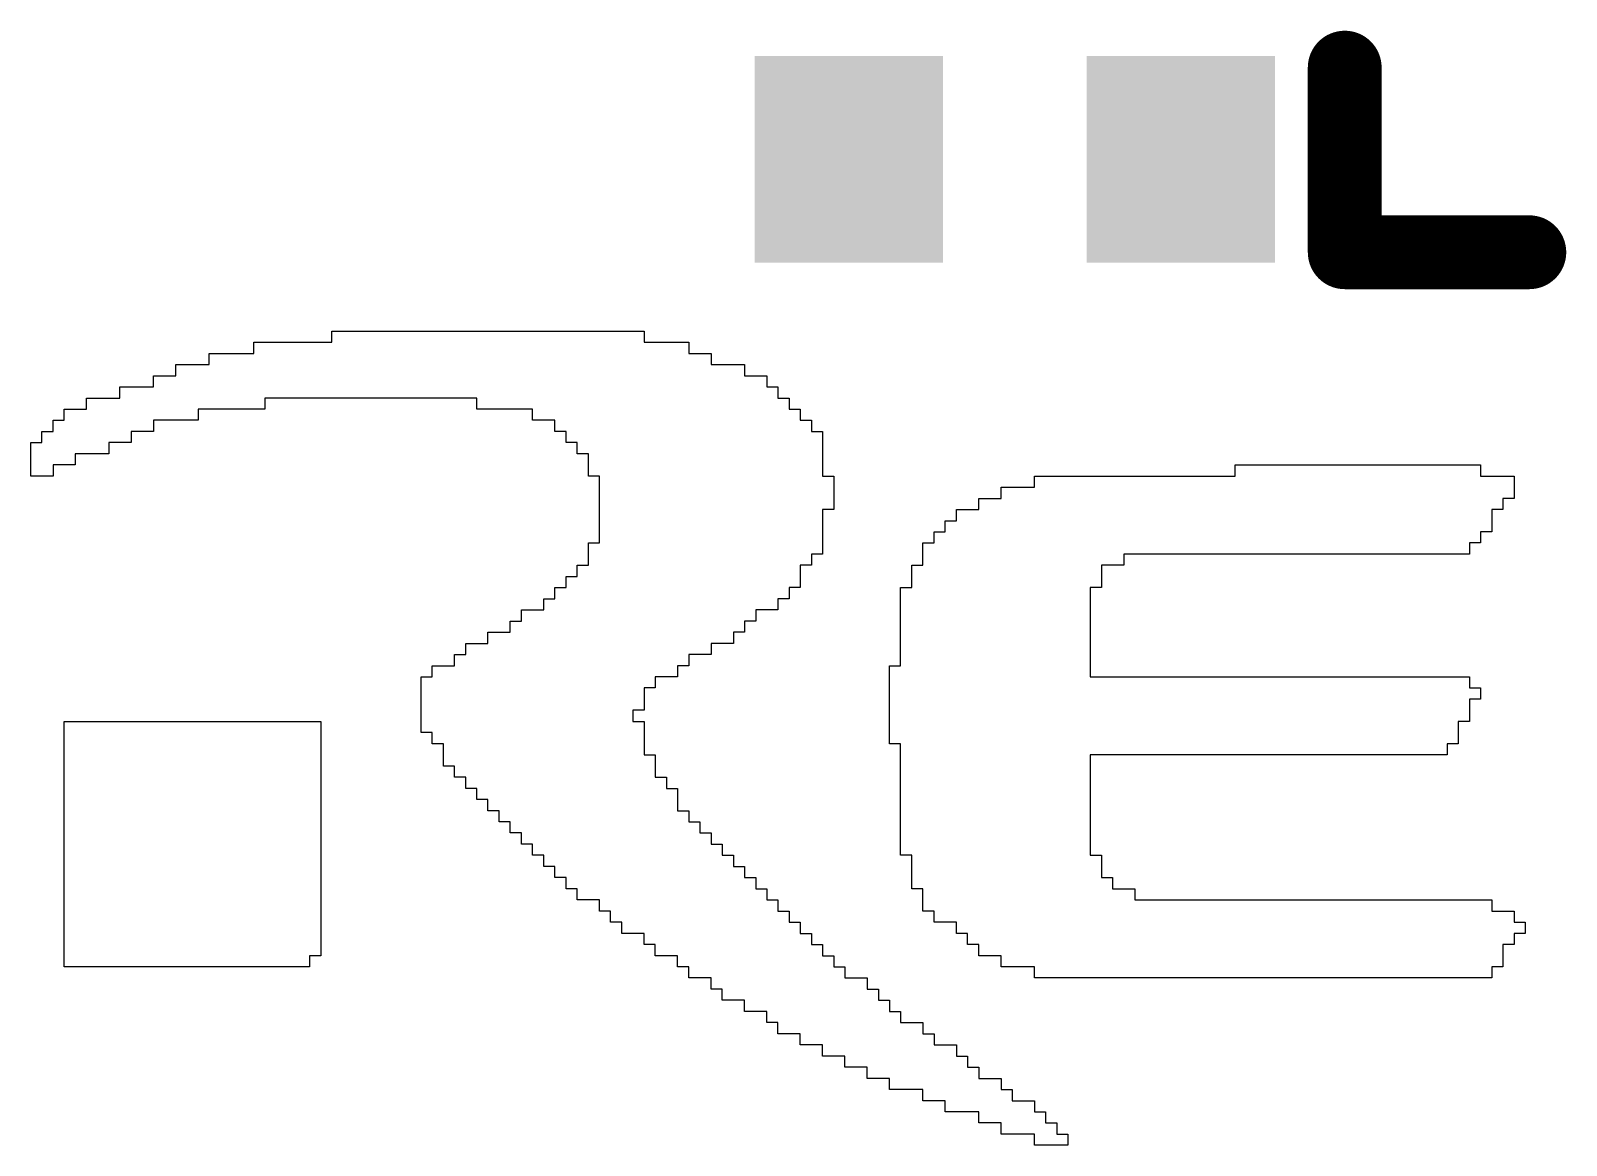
# Model space of a CAD drawing. Header units: inches. Extents: x -3.1 to 90.9, y -0.8 to 60.1.
# Drawn here: x 18.34 to 22.5, y 24.38 to 27.399 of the extents above; entities that cross this region are included whole.
import ezdxf

# ---------------------------------------------------------------- set-up
doc = ezdxf.new("R2010")
doc.units = ezdxf.units.IN
doc.layers.add('Top Overlay', color=2, linetype='Continuous')
doc.layers.add('Top Paste', color=8, linetype='Continuous')

# ---------------------------------------------------------------- blocks, each defined once
blk = doc.blocks.new('WQFN_40_L5_0_W5_0_P0_4_BL_EP_65')
at = {"layer": 'Top Overlay', "const_width": 0.2}
for points in [[(2.7001, -2.7001), (2.7001, -2.2)], [(2.7001, -2.7001), (2.2, -2.7001)]]:
    blk.add_lwpolyline(points, dxfattribs=at)
at = {"layer": 'Top Overlay', "const_width": 0.1}
for points in [[(2.6501, -2.2, 1), (2.7501, -2.2, 1)], [(2.15, -2.7001, 1), (2.25, -2.7001, 1)], [(2.6501, -2.7001, 1), (2.7501, -2.7001, 1)], [(2.6501, -2.7001, 1), (2.7501, -2.7001, 1)]]:
    blk.add_lwpolyline(points, format="xyb", close=True, dxfattribs=at)
blk = doc.blocks.new('C0402_458')
at = {"layer": 'Top Paste'}
for points in [[(-0.705, -0.28), (-0.705, 0.28), (-0.195, 0.28), (-0.195, -0.28)], [(0.195, -0.28), (0.195, 0.28), (0.705, 0.28), (0.705, -0.28)]]:
    blk.add_hatch(color=8, dxfattribs=at).paths.add_polyline_path(points)

msp = doc.modelspace()

# ---------------------------------------------------------------- linework, layer by layer
at = {"layer": 'Top Overlay'}
for p, q in [((19.1557, 26.5556), (19.1557, 26.5858)), ((19.1557, 26.5858), (20.0017, 26.5858)), ((20.0017, 26.5858), (20.0017, 26.5556)), ((18.9443, 26.5254), (18.9443, 26.5556)), ((18.9443, 26.5556), (19.1557, 26.5556)), ((20.0017, 26.5556), (20.1225, 26.5556)), ((20.1225, 26.5556), (20.1225, 26.5254)), ((18.8234, 26.4952), (18.8234, 26.5254)), ((18.8234, 26.5254), (18.9443, 26.5254)), ((20.1225, 26.5254), (20.1829, 26.5254)), ((20.1829, 26.5254), (20.1829, 26.4952)), ((18.6724, 26.4348), (18.6724, 26.465)), ((18.6724, 26.465), (18.7328, 26.465)), ((18.7328, 26.465), (18.7328, 26.4952)), ((18.7328, 26.4952), (18.8234, 26.4952)), ((20.1829, 26.4952), (20.2736, 26.4952)), ((20.2736, 26.4952), (20.2736, 26.465)), ((20.2736, 26.465), (20.334, 26.465)), ((20.334, 26.465), (20.334, 26.4348)), ((18.5817, 26.4045), (18.5817, 26.4348)), ((18.5817, 26.4348), (18.6724, 26.4348)), ((20.334, 26.4348), (20.3642, 26.4348)), ((20.3642, 26.4348), (20.3642, 26.4045)), ((18.4307, 26.3441), (18.4307, 26.3743)), ((18.4307, 26.3743), (18.4911, 26.3743)), ((18.4911, 26.3743), (18.4911, 26.4045)), ((18.4911, 26.4045), (18.5817, 26.4045)), ((18.9745, 26.3743), (18.7932, 26.3743)), ((18.7932, 26.3743), (18.7932, 26.3441)), ((19.5485, 26.4045), (18.9745, 26.4045)), ((18.9745, 26.4045), (18.9745, 26.3743)), ((19.5485, 26.3743), (19.5485, 26.4045)), ((19.6995, 26.3743), (19.5485, 26.3743)), ((19.6995, 26.3441), (19.6995, 26.3743)), ((20.3642, 26.4045), (20.3944, 26.4045)), ((20.3944, 26.4045), (20.3944, 26.3743)), ((20.3944, 26.3743), (20.4246, 26.3743)), ((20.4246, 26.3743), (20.4246, 26.3441)), ((18.4005, 26.3139), (18.4005, 26.3441)), ((18.4005, 26.3441), (18.4307, 26.3441)), ((18.7932, 26.3441), (18.6724, 26.3441)), ((18.6724, 26.3441), (18.6724, 26.3139)), ((19.76, 26.3441), (19.6995, 26.3441)), ((19.76, 26.3139), (19.76, 26.3441)), ((20.4246, 26.3441), (20.4548, 26.3441)), ((20.4548, 26.3441), (20.4548, 26.3139)), ((18.3703, 26.2837), (18.3703, 26.3139)), ((18.3703, 26.3139), (18.4005, 26.3139)), ((18.6724, 26.3139), (18.6119, 26.3139)), ((18.6119, 26.3139), (18.6119, 26.2837)), ((19.7902, 26.3139), (19.76, 26.3139)), ((19.7902, 26.2837), (19.7902, 26.3139)), ((20.4548, 26.3139), (20.485, 26.3139)), ((20.485, 26.3139), (20.485, 26.1931)), ((18.34, 26.1931), (18.34, 26.2837)), ((18.34, 26.2837), (18.3703, 26.2837)), ((18.5515, 26.2535), (18.4609, 26.2535)), ((18.4609, 26.2535), (18.4609, 26.2233)), ((18.6119, 26.2837), (18.5515, 26.2837)), ((18.5515, 26.2837), (18.5515, 26.2535)), ((19.8204, 26.2837), (19.7902, 26.2837)), ((19.8204, 26.2535), (19.8204, 26.2837)), ((19.8506, 26.2535), (19.8204, 26.2535)), ((19.8506, 26.1931), (19.8506, 26.2535)), ((18.4609, 26.2233), (18.4005, 26.2233)), ((18.4005, 26.2233), (18.4005, 26.1931)), ((21.6029, 26.1931), (21.6029, 26.2233)), ((21.6029, 26.2233), (22.2675, 26.2233)), ((22.2675, 26.2233), (22.2675, 26.1931)), ((18.4005, 26.1931), (18.34, 26.1931)), ((19.8808, 26.1931), (19.8506, 26.1931)), ((19.8808, 26.0118), (19.8808, 26.1931)), ((20.485, 26.1931), (20.5153, 26.1931)), ((20.5153, 26.1931), (20.5153, 26.1024)), ((21.0591, 26.1629), (21.0591, 26.1931)), ((21.0591, 26.1931), (21.6029, 26.1931)), ((22.2675, 26.1931), (22.3581, 26.1931)), ((22.3581, 26.1931), (22.3581, 26.1326)), ((20.908, 26.1024), (20.908, 26.1326)), ((20.908, 26.1326), (20.9684, 26.1326)), ((20.9684, 26.1326), (20.9684, 26.1629)), ((20.9684, 26.1629), (21.0591, 26.1629)), ((22.3581, 26.1326), (22.3279, 26.1326)), ((22.3279, 26.1326), (22.3279, 26.1024)), ((20.5153, 26.1024), (20.485, 26.1024)), ((20.485, 26.1024), (20.485, 25.9816)), ((20.8476, 26.0722), (20.8476, 26.1024)), ((20.8476, 26.1024), (20.908, 26.1024)), ((22.3279, 26.1024), (22.2977, 26.1024)), ((22.2977, 26.1024), (22.2977, 26.042)), ((20.7872, 26.0118), (20.7872, 26.042)), ((20.7872, 26.042), (20.8174, 26.042)), ((20.8174, 26.042), (20.8174, 26.0722)), ((20.8174, 26.0722), (20.8476, 26.0722)), ((22.2977, 26.042), (22.2675, 26.042)), ((22.2675, 26.042), (22.2675, 26.0118)), ((19.8506, 25.9514), (19.8506, 26.0118)), ((19.8506, 26.0118), (19.8808, 26.0118)), ((20.7569, 25.9514), (20.7569, 26.0118)), ((20.7569, 26.0118), (20.7872, 26.0118)), ((22.2675, 26.0118), (22.2373, 26.0118)), ((22.2373, 26.0118), (22.2373, 25.9816)), ((20.485, 25.9816), (20.4548, 25.9816)), ((20.4548, 25.9816), (20.4548, 25.9514)), ((21.9654, 25.9816), (21.3007, 25.9816)), ((21.3007, 25.9816), (21.3007, 25.9514)), ((21.9956, 25.9816), (21.9654, 25.9816)), ((22.2373, 25.9816), (21.9956, 25.9816)), ((19.7902, 25.891), (19.7902, 25.9212)), ((19.7902, 25.9212), (19.8204, 25.9212)), ((19.8204, 25.9212), (19.8204, 25.9514)), ((19.8204, 25.9514), (19.8506, 25.9514)), ((20.4548, 25.9514), (20.4246, 25.9514)), ((20.4246, 25.9514), (20.4246, 25.891)), ((20.7267, 25.891), (20.7267, 25.9514)), ((20.7267, 25.9514), (20.7569, 25.9514)), ((21.3007, 25.9514), (21.2403, 25.9514)), ((21.2403, 25.9514), (21.2403, 25.891)), ((19.76, 25.8607), (19.76, 25.891)), ((19.76, 25.891), (19.7902, 25.891)), ((20.4246, 25.891), (20.3944, 25.891)), ((20.3944, 25.891), (20.3944, 25.8607)), ((20.6965, 25.6795), (20.6965, 25.891)), ((20.6965, 25.891), (20.7267, 25.891)), ((21.2403, 25.891), (21.2101, 25.891)), ((21.2101, 25.891), (21.2101, 25.6493)), ((19.7298, 25.8305), (19.7298, 25.8607)), ((19.7298, 25.8607), (19.76, 25.8607)), ((20.3944, 25.8607), (20.3642, 25.8607)), ((20.3642, 25.8607), (20.3642, 25.8305)), ((19.6391, 25.7701), (19.6391, 25.8003)), ((19.6391, 25.8003), (19.6693, 25.8003)), ((19.6693, 25.8003), (19.6693, 25.8305)), ((19.6693, 25.8305), (19.7298, 25.8305)), ((20.3038, 25.8003), (20.2736, 25.8003)), ((20.2736, 25.8003), (20.2736, 25.7701)), ((20.3642, 25.8305), (20.3038, 25.8305)), ((20.3038, 25.8305), (20.3038, 25.8003)), ((19.5787, 25.7399), (19.5787, 25.7701)), ((19.5787, 25.7701), (19.6391, 25.7701)), ((20.2736, 25.7701), (20.2434, 25.7701)), ((20.2434, 25.7701), (20.2434, 25.7399)), ((19.4881, 25.6795), (19.4881, 25.7097)), ((19.4881, 25.7097), (19.5183, 25.7097)), ((19.5183, 25.7097), (19.5183, 25.7399)), ((19.5183, 25.7399), (19.5787, 25.7399)), ((20.1829, 25.7097), (20.1225, 25.7097)), ((20.1225, 25.7097), (20.1225, 25.6795)), ((20.2434, 25.7399), (20.1829, 25.7399)), ((20.1829, 25.7399), (20.1829, 25.7097)), ((19.4277, 25.6493), (19.4277, 25.6795)), ((19.4277, 25.6795), (19.4881, 25.6795)), ((20.1225, 25.6795), (20.0923, 25.6795)), ((20.0923, 25.6795), (20.0923, 25.6493)), ((20.6663, 25.468), (20.6663, 25.6795)), ((20.6663, 25.6795), (20.6965, 25.6795)), ((19.3974, 25.4982), (19.3974, 25.6493)), ((19.3974, 25.6493), (19.4277, 25.6493)), ((20.0923, 25.6493), (20.0319, 25.6493)), ((20.0319, 25.6493), (20.0319, 25.6191)), ((21.2101, 25.6493), (22.2373, 25.6493)), ((22.2373, 25.6493), (22.2373, 25.6191)), ((20.0319, 25.6191), (20.0017, 25.6191)), ((20.0017, 25.6191), (20.0017, 25.5586)), ((22.2373, 25.6191), (22.2675, 25.6191)), ((22.2675, 25.5888), (22.2373, 25.5888)), ((22.2373, 25.5888), (22.2373, 25.5284)), ((22.2675, 25.6191), (22.2675, 25.5888)), ((20.0017, 25.5586), (19.9714, 25.5586)), ((19.9714, 25.5586), (19.9714, 25.5284)), ((18.4307, 24.8638), (18.4307, 25.5284)), ((18.4307, 25.5284), (19.0047, 25.5284)), ((19.0047, 25.5284), (19.0349, 25.5284)), ((19.0349, 25.5284), (19.1255, 25.5284)), ((19.1255, 25.5284), (19.1255, 24.894)), ((19.4277, 25.4982), (19.3974, 25.4982)), ((19.4277, 25.468), (19.4277, 25.4982)), ((19.9714, 25.5284), (20.0017, 25.5284)), ((20.0017, 25.5284), (20.0017, 25.4378)), ((22.2373, 25.5284), (22.2071, 25.5284)), ((22.2071, 25.5284), (22.2071, 25.468)), ((19.4579, 25.468), (19.4277, 25.468)), ((19.4579, 25.4076), (19.4579, 25.468)), ((20.6965, 25.468), (20.6663, 25.468)), ((20.6965, 25.1659), (20.6965, 25.468)), ((22.2071, 25.468), (22.1769, 25.468)), ((22.1769, 25.468), (22.1769, 25.4378)), ((20.0017, 25.4378), (20.0319, 25.4378)), ((20.0319, 25.4378), (20.0319, 25.3774)), ((22.1769, 25.4378), (21.2101, 25.4378)), ((21.2101, 25.4378), (21.2101, 25.1659)), ((19.4881, 25.4076), (19.4579, 25.4076)), ((19.4881, 25.3774), (19.4881, 25.4076)), ((19.5183, 25.3774), (19.4881, 25.3774)), ((19.5183, 25.3471), (19.5183, 25.3774)), ((20.0319, 25.3774), (20.0621, 25.3774)), ((20.0621, 25.3774), (20.0621, 25.3471)), ((19.5485, 25.3471), (19.5183, 25.3471)), ((19.5485, 25.3169), (19.5485, 25.3471)), ((20.0621, 25.3471), (20.0923, 25.3471)), ((20.0923, 25.3471), (20.0923, 25.2867)), ((19.5787, 25.3169), (19.5485, 25.3169)), ((19.5787, 25.2867), (19.5787, 25.3169)), ((19.6089, 25.2867), (19.5787, 25.2867)), ((19.6089, 25.2565), (19.6089, 25.2867)), ((19.6391, 25.2565), (19.6089, 25.2565)), ((19.6391, 25.2263), (19.6391, 25.2565)), ((20.0923, 25.2867), (20.1225, 25.2867)), ((20.1225, 25.2867), (20.1225, 25.2565)), ((20.1225, 25.2565), (20.1527, 25.2565)), ((20.1527, 25.2565), (20.1527, 25.2263)), ((19.6693, 25.2263), (19.6391, 25.2263)), ((19.6693, 25.1961), (19.6693, 25.2263)), ((20.1527, 25.2263), (20.1829, 25.2263)), ((20.1829, 25.2263), (20.1829, 25.1961)), ((19.6995, 25.1961), (19.6693, 25.1961)), ((19.6995, 25.1659), (19.6995, 25.1961)), ((19.7298, 25.1659), (19.6995, 25.1659)), ((19.7298, 25.1357), (19.7298, 25.1659)), ((20.1829, 25.1961), (20.2131, 25.1961)), ((20.2131, 25.1961), (20.2131, 25.1659)), ((20.2131, 25.1659), (20.2434, 25.1659)), ((20.2434, 25.1659), (20.2434, 25.1357)), ((20.7267, 25.1659), (20.6965, 25.1659)), ((20.7267, 25.0752), (20.7267, 25.1659)), ((21.2101, 25.1659), (21.2403, 25.1659)), ((21.2403, 25.1659), (21.2403, 25.1055)), ((19.76, 25.1357), (19.7298, 25.1357)), ((19.76, 25.1055), (19.76, 25.1357)), ((20.2434, 25.1357), (20.2736, 25.1357)), ((20.2736, 25.1357), (20.2736, 25.1055)), ((19.7902, 25.1055), (19.76, 25.1055)), ((19.7902, 25.0752), (19.7902, 25.1055)), ((20.2736, 25.1055), (20.3038, 25.1055)), ((20.3038, 25.1055), (20.3038, 25.0752)), ((21.2403, 25.1055), (21.2705, 25.1055)), ((21.2705, 25.1055), (21.2705, 25.0752)), ((19.8204, 25.0752), (19.7902, 25.0752)), ((19.8204, 25.045), (19.8204, 25.0752)), ((19.8808, 25.045), (19.8204, 25.045)), ((19.8808, 25.0148), (19.8808, 25.045)), ((20.3038, 25.0752), (20.334, 25.0752)), ((20.334, 25.0752), (20.334, 25.045)), ((20.334, 25.045), (20.3642, 25.045)), ((20.3642, 25.045), (20.3642, 25.0148)), ((20.7569, 25.0752), (20.7267, 25.0752)), ((20.7569, 25.0148), (20.7569, 25.0752)), ((21.2705, 25.0752), (21.331, 25.0752)), ((21.331, 25.0752), (21.331, 25.045)), ((21.331, 25.045), (22.2977, 25.045)), ((22.2977, 25.045), (22.2977, 25.0148)), ((19.911, 25.0148), (19.8808, 25.0148)), ((19.911, 24.9846), (19.911, 25.0148)), ((20.3642, 25.0148), (20.3944, 25.0148)), ((20.3944, 25.0148), (20.3944, 24.9846)), ((20.7872, 25.0148), (20.7569, 25.0148)), ((20.7872, 24.9846), (20.7872, 25.0148)), ((22.2977, 25.0148), (22.3581, 25.0148)), ((22.3581, 25.0148), (22.3581, 24.9846)), ((19.9412, 24.9846), (19.911, 24.9846)), ((19.9412, 24.9544), (19.9412, 24.9846)), ((20.3944, 24.9846), (20.4246, 24.9846)), ((20.4246, 24.9846), (20.4246, 24.9544)), ((20.8476, 24.9846), (20.7872, 24.9846)), ((20.8476, 24.9544), (20.8476, 24.9846)), ((22.3581, 24.9846), (22.3884, 24.9846)), ((22.3884, 24.9846), (22.3884, 24.9544)), ((20.0017, 24.9544), (19.9412, 24.9544)), ((20.0017, 24.9242), (20.0017, 24.9544)), ((20.0319, 24.9242), (20.0017, 24.9242)), ((20.0319, 24.894), (20.0319, 24.9242)), ((20.4246, 24.9544), (20.4548, 24.9544)), ((20.4548, 24.9544), (20.4548, 24.9242)), ((20.4548, 24.9242), (20.485, 24.9242)), ((20.485, 24.9242), (20.485, 24.894)), ((20.8778, 24.9544), (20.8476, 24.9544)), ((20.8778, 24.9242), (20.8778, 24.9544)), ((20.908, 24.9242), (20.8778, 24.9242)), ((20.908, 24.894), (20.908, 24.9242)), ((22.3581, 24.9242), (22.3279, 24.9242)), ((22.3279, 24.9242), (22.3279, 24.8638)), ((22.3884, 24.9544), (22.3581, 24.9544)), ((22.3581, 24.9544), (22.3581, 24.9242)), ((19.1255, 24.894), (19.0953, 24.894)), ((19.0953, 24.894), (19.0953, 24.8638)), ((20.0923, 24.894), (20.0319, 24.894)), ((20.0923, 24.8638), (20.0923, 24.894)), ((20.485, 24.894), (20.5153, 24.894)), ((20.5153, 24.894), (20.5153, 24.8638)), ((20.9684, 24.894), (20.908, 24.894)), ((20.9684, 24.8638), (20.9684, 24.894)), ((19.0953, 24.8638), (18.4307, 24.8638)), ((20.1225, 24.8638), (20.0923, 24.8638)), ((20.1225, 24.8336), (20.1225, 24.8638)), ((20.1829, 24.8336), (20.1225, 24.8336)), ((20.1829, 24.8033), (20.1829, 24.8336)), ((20.5153, 24.8638), (20.5455, 24.8638)), ((20.5455, 24.8638), (20.5455, 24.8336)), ((20.5455, 24.8336), (20.6059, 24.8336)), ((20.6059, 24.8336), (20.6059, 24.8033)), ((21.0591, 24.8638), (20.9684, 24.8638)), ((21.0591, 24.8336), (21.0591, 24.8638)), ((22.2977, 24.8336), (21.0591, 24.8336)), ((22.3279, 24.8638), (22.2977, 24.8638)), ((22.2977, 24.8638), (22.2977, 24.8336)), ((20.2131, 24.8033), (20.1829, 24.8033)), ((20.2131, 24.7731), (20.2131, 24.8033)), ((20.6059, 24.8033), (20.6361, 24.8033)), ((20.6361, 24.8033), (20.6361, 24.7731)), ((20.2736, 24.7731), (20.2131, 24.7731)), ((20.2736, 24.7429), (20.2736, 24.7731)), ((20.6361, 24.7731), (20.6663, 24.7731)), ((20.6663, 24.7731), (20.6663, 24.7429)), ((20.3038, 24.7429), (20.2736, 24.7429)), ((20.334, 24.7429), (20.3038, 24.7429)), ((20.334, 24.7127), (20.334, 24.7429)), ((20.3642, 24.7127), (20.334, 24.7127)), ((20.3642, 24.6825), (20.3642, 24.7127)), ((20.6663, 24.7429), (20.6965, 24.7429)), ((20.6965, 24.7429), (20.6965, 24.7127)), ((20.6965, 24.7127), (20.7569, 24.7127)), ((20.7569, 24.7127), (20.7569, 24.6825)), ((20.4246, 24.6825), (20.3642, 24.6825)), ((20.4246, 24.6523), (20.4246, 24.6825)), ((20.7569, 24.6825), (20.7872, 24.6825)), ((20.7872, 24.6825), (20.7872, 24.6523)), ((20.485, 24.6523), (20.4246, 24.6523)), ((20.485, 24.6221), (20.485, 24.6523)), ((20.7872, 24.6523), (20.8476, 24.6523)), ((20.8476, 24.6523), (20.8476, 24.6221)), ((20.5455, 24.6221), (20.485, 24.6221)), ((20.5455, 24.5919), (20.5455, 24.6221)), ((20.6059, 24.5919), (20.5455, 24.5919)), ((20.6059, 24.5617), (20.6059, 24.5919)), ((20.8476, 24.6221), (20.8778, 24.6221)), ((20.8778, 24.6221), (20.8778, 24.5919)), ((20.8778, 24.5919), (20.908, 24.5919)), ((20.908, 24.5919), (20.908, 24.5617)), ((20.6663, 24.5617), (20.6059, 24.5617)), ((20.6663, 24.5314), (20.6663, 24.5617)), ((20.908, 24.5617), (20.9684, 24.5617)), ((20.9684, 24.5617), (20.9684, 24.5314)), ((20.7569, 24.5314), (20.6663, 24.5314)), ((20.7569, 24.5012), (20.7569, 24.5314)), ((20.8174, 24.5012), (20.7569, 24.5012)), ((20.8174, 24.471), (20.8174, 24.5012)), ((20.9684, 24.5314), (20.9986, 24.5314)), ((20.9986, 24.5314), (20.9986, 24.5012)), ((20.9986, 24.5012), (21.0591, 24.5012)), ((21.0591, 24.5012), (21.0591, 24.471)), ((20.908, 24.471), (20.8174, 24.471)), ((20.908, 24.4408), (20.908, 24.471)), ((21.0591, 24.471), (21.0893, 24.471)), ((21.0893, 24.471), (21.0893, 24.4408)), ((20.9684, 24.4408), (20.908, 24.4408)), ((20.9684, 24.4106), (20.9684, 24.4408)), ((21.0893, 24.4408), (21.1195, 24.4408)), ((21.1195, 24.4408), (21.1195, 24.4106)), ((21.0591, 24.4106), (20.9684, 24.4106)), ((21.0591, 24.3804), (21.0591, 24.4106)), ((21.1497, 24.3804), (21.0591, 24.3804)), ((21.1195, 24.4106), (21.1497, 24.4106)), ((21.1497, 24.4106), (21.1497, 24.3804))]:
    msp.add_line(p, q, dxfattribs=at)

# ---------------------------------------------------------------- block references
at = {"rotation": 270}
msp.add_blockref('WQFN_40_L5_0_W5_0_P0_4_BL_EP_65', (24.5995, 29.4994), dxfattribs=at)
msp.add_blockref('C0402_458', (21.0058, 27.051))

doc.saveas('drawing.dxf')
